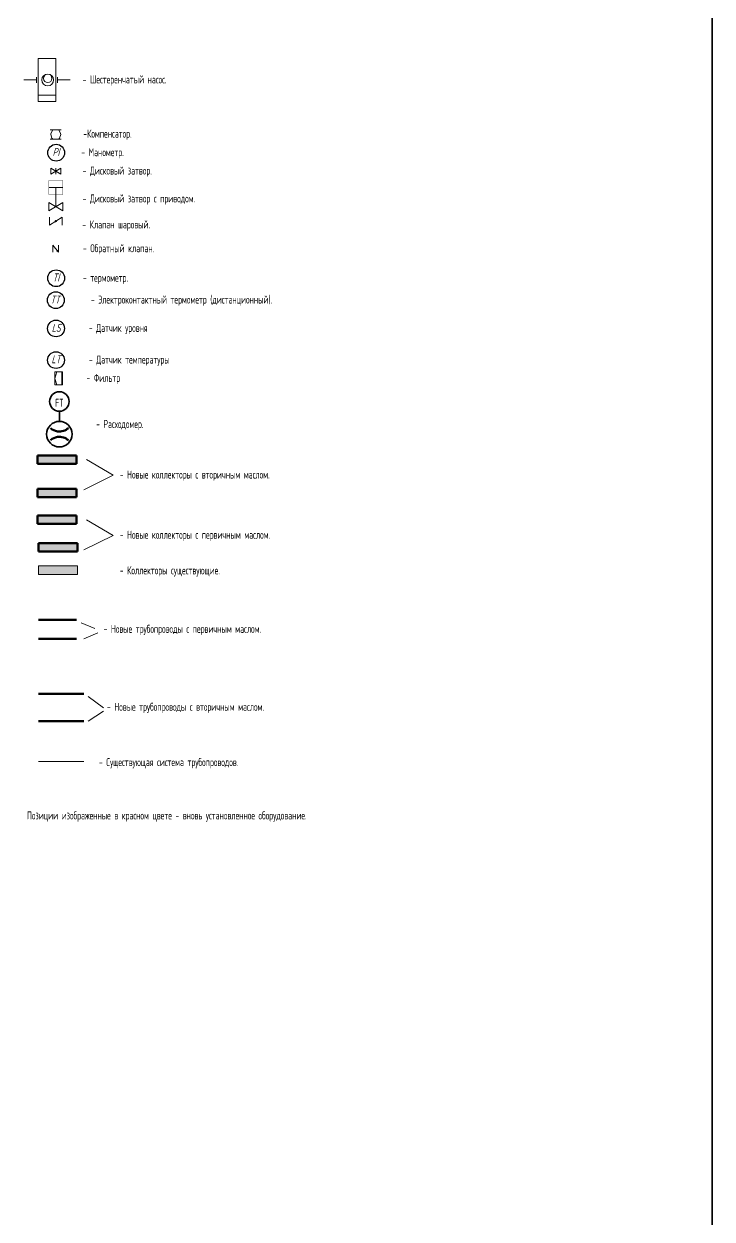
# Model space of a CAD drawing. Header units: millimetres. Extents: x -2281 to 17340, y -2563 to 4166.
# Drawn here: x 1461.9 to 1677, y 351 to 724.4 of the extents above; entities that cross this region are included whole.
import ezdxf

# ---------------------------------------------------------------- set-up
doc = ezdxf.new("R2010")
doc.units = ezdxf.units.MM
for name, pattern in [('K5LT32775', [0]), ('K5LT32776', [0]), ('K5LT32777', [0]), ('K5LT32781', [0]), ('K5LT32784', [0]), ('K5LT32786', [0]), ('K5LT32788', [0]), ('K5LT32797', [0]), ('K5LT32801', [0]), ('K5LT_BASIC', [0]), ('K5LT_THIN', [0]), ('K5LT_THIN_INCLUDED_TO_HATCHING', [0])]:
    doc.linetypes.add(name, pattern=pattern)
doc.layers.add('Системный слой', color=7, linetype='Continuous')
doc.styles.add('KTEXTSTYLE', font='GOST_AU.SHX', dxfattribs={"width": 0.96, "height": 5})

msp = doc.modelspace()

# ---------------------------------------------------------------- hatches: boundary and pattern name
at = {"layer": 'Системный слой', "true_color": 0x0000ff}
msp.add_hatch(color=5, dxfattribs=at).paths.add_polyline_path([(1478.31384, 589.55675), (1466.17298, 589.55675), (1466.17298, 586.93175), (1478.31384, 586.93175)])
at = {"layer": 'Системный слой', "true_color": 0x99ccff}
msp.add_hatch(color=151, dxfattribs=at).paths.add_polyline_path([(1478.31384, 579.12799), (1466.17298, 579.12799), (1466.17298, 576.50299), (1478.31384, 576.50299)])
at = {"layer": 'Системный слой', "true_color": 0xffc0cb}
msp.add_hatch(color=254, dxfattribs=at).paths.add_polyline_path([(1466.17298, 568.13783), (1478.31384, 568.13783), (1478.31384, 570.76283), (1466.17298, 570.76283)])
at = {"layer": 'Системный слой', "true_color": 0xcc99ff}
msp.add_hatch(color=191, dxfattribs=at).paths.add_polyline_path([(1466.49038, 559.56282), (1478.63124, 559.56282), (1478.63124, 562.18782), (1466.49038, 562.18782)])
at = {"layer": 'Системный слой', "true_color": 0xc0c0c0}
msp.add_hatch(color=9, dxfattribs=at).paths.add_polyline_path([(1466.49038, 552.4002), (1478.63124, 552.4002), (1478.63124, 555.0252), (1466.49038, 555.0252)])

# ---------------------------------------------------------------- linework, layer by layer
at = {"color": 5, "linetype": 'K5LT_BASIC', "lineweight": 35, "true_color": 0x0000ff}
msp.add_line((1677, 1183), (1677, 5), dxfattribs=at)
at = {"layer": 'Системный слой', "color": 7, "linetype": 'K5LT_THIN', "lineweight": 13}
for p, q in [((1466.3955, 700.15413), (1466.3955, 713.58484)), ((1466.3955, 713.58484), (1471.88245, 713.58484)), ((1471.88245, 713.58484), (1471.88245, 700.15413)), ((1461.91906, 706.84734), (1465.8795, 706.84734)), ((1465.8795, 705.92859), (1465.8795, 707.76609)), ((1472.39845, 705.92859), (1472.39845, 707.76609)), ((1476.35889, 706.84734), (1472.39845, 706.84734)), ((1471.88245, 702.04421), (1466.3955, 702.04421)), ((1471.88245, 700.15413), (1466.3955, 700.15413)), ((1469.69362, 673.28238), (1474.06862, 673.28238)), ((1471.88378, 667.26677), (1471.88112, 673.28238)), ((1474.07128, 665.95427), (1469.69628, 668.57927)), ((1469.69628, 665.95427), (1474.07128, 668.57927)), ((1469.69628, 668.57927), (1469.69628, 665.95427)), ((1474.07128, 668.57927), (1474.07128, 665.95427)), ((1481.47221, 588.24425), (1489.87034, 583.34048)), ((1489.87034, 583.34048), (1480.61325, 578.81549)), ((1481.47221, 569.45033), (1489.87034, 564.54656)), ((1489.87034, 564.54656), (1480.61325, 560.02158)), ((1479.82765, 537.22494), (1484.10337, 535.46176)), ((1480.61325, 532.26217), (1485.02182, 534.12428)), ((1482.02744, 514.24984), (1486.78852, 510.72312)), ((1482.02744, 506.55372), (1486.78852, 509.67193)), ((1466.49038, 493.94419), (1480.61325, 493.94419))]:
    msp.add_line(p, q, dxfattribs=at)
at = {"layer": 'Системный слой', "color": 7, "linetype": 'K5LT32776', "lineweight": 18}
for p, q in [((1471.87504, 691.23797), (1470.16004, 691.23797)), ((1470.93871, 691.23797), (1470.37274, 690.13325)), ((1471.87504, 691.23797), (1473.59004, 691.23797)), ((1472.81137, 691.23797), (1473.37735, 690.13325)), ((1471.87504, 688.31046), (1470.16004, 688.31046)), ((1470.37274, 690.13325), (1470.33651, 689.77275)), ((1470.33651, 689.77275), (1470.68043, 688.66803)), ((1470.68043, 688.66803), (1470.93871, 688.31046)), ((1471.87504, 688.31046), (1473.59004, 688.31046)), ((1473.06966, 688.66803), (1472.81137, 688.31046)), ((1473.41358, 689.77275), (1473.06966, 688.66803)), ((1473.37735, 690.13325), (1473.41358, 689.77275)), ((1469.90797, 661.53224), (1469.90797, 663.94341)), ((1469.90797, 661.53224), (1473.92658, 663.94341)), ((1469.90797, 661.53224), (1469.90797, 663.94341)), ((1469.90797, 661.53224), (1473.92658, 663.94341)), ((1473.92658, 661.53224), (1473.92658, 663.94341)), ((1473.92658, 661.53224), (1473.92658, 663.94341)), ((1471.59004, 615.62159), (1474.00121, 615.62159)), ((1471.59004, 611.60298), (1471.59004, 615.62159)), ((1472.23263, 615.62159), (1471.59004, 613.61228)), ((1472.23263, 611.60298), (1471.59004, 613.61228)), ((1473.75889, 615.62159), (1473.75889, 611.60298)), ((1474.00121, 615.62159), (1474.00121, 611.60298)), ((1474.00121, 611.60298), (1471.59004, 611.60298))]:
    msp.add_line(p, q, dxfattribs=at)
at = {"layer": 'Системный слой', "color": 7, "linetype": 'K5LT32786', "lineweight": 18}
for p, q in [((1470.3512, 679.29078), (1470.3512, 677.45328)), ((1470.3512, 679.29078), (1473.4137, 677.45328)), ((1473.4137, 679.29078), (1470.3512, 677.45328)), ((1471.88245, 679.26161), (1471.88245, 677.42411)), ((1473.4137, 679.29078), (1473.4137, 677.45328)), ((1470.93006, 653.01392), (1470.93006, 655.21892)), ((1470.93006, 655.21892), (1472.76756, 653.01392)), ((1472.76756, 653.01392), (1472.16485, 653.4346)), ((1472.76756, 653.01392), (1472.5109, 653.70265)), ((1472.76756, 653.01392), (1472.76756, 655.21892))]:
    msp.add_line(p, q, dxfattribs=at)
at = {"layer": 'Системный слой', "color": 191, "linetype": 'K5LT32797', "lineweight": 35, "true_color": 0xbf7fff}
msp.add_line((1473.01629, 600.1884), (1473.01629, 603.34697), dxfattribs=at)
at = {"layer": 'Системный слой', "color": 5, "linetype": 'K5LT32775', "lineweight": 50, "true_color": 0x0000ff}
for p, q in [((1466.17298, 589.55675), (1478.31384, 589.55675)), ((1466.17298, 589.55675), (1466.17298, 586.93175)), ((1478.31384, 586.93175), (1466.17298, 586.93175)), ((1478.31384, 589.55675), (1478.31384, 586.93175)), ((1466.49038, 515.03938), (1480.61325, 515.03938))]:
    msp.add_line(p, q, dxfattribs=at)
at = {"layer": 'Системный слой', "color": 151, "linetype": 'K5LT32788', "lineweight": 50, "true_color": 0x7fbfff}
for p, q in [((1466.17298, 579.12799), (1478.31384, 579.12799)), ((1466.17298, 579.12799), (1466.17298, 576.50299)), ((1478.31384, 579.12799), (1478.31384, 576.50299)), ((1478.31384, 576.50299), (1466.17298, 576.50299)), ((1466.49038, 506.55372), (1480.61325, 506.55372))]:
    msp.add_line(p, q, dxfattribs=at)
at = {"layer": 'Системный слой', "color": 6, "linetype": 'K5LT32801', "lineweight": 50, "true_color": 0xff00ff}
for p, q in [((1466.17298, 570.76283), (1478.31384, 570.76283)), ((1466.17298, 570.76283), (1466.17298, 568.13783)), ((1478.31384, 568.13783), (1466.17298, 568.13783)), ((1478.31384, 570.76283), (1478.31384, 568.13783)), ((1466.49038, 538.17689), (1478.31384, 538.17689))]:
    msp.add_line(p, q, dxfattribs=at)
at = {"layer": 'Системный слой', "color": 200, "linetype": 'K5LT32784', "lineweight": 50, "true_color": 0xbf00ff}
for p, q in [((1466.49038, 562.18782), (1478.63124, 562.18782)), ((1466.49038, 562.18782), (1466.49038, 559.56282)), ((1478.63124, 562.18782), (1478.63124, 559.56282)), ((1478.63124, 559.56282), (1466.49038, 559.56282))]:
    msp.add_line(p, q, dxfattribs=at)
at = {"layer": 'Системный слой', "color": 7, "linetype": 'K5LT_THIN_INCLUDED_TO_HATCHING', "lineweight": 13}
for p, q in [((1466.49038, 555.0252), (1478.63124, 555.0252)), ((1466.49038, 555.0252), (1466.49038, 552.4002)), ((1478.63124, 555.0252), (1478.63124, 552.4002)), ((1478.63124, 552.4002), (1466.49038, 552.4002))]:
    msp.add_line(p, q, dxfattribs=at)
at = {"layer": 'Системный слой', "color": 191, "linetype": 'K5LT32781', "lineweight": 50, "true_color": 0xbf7fff}
msp.add_line((1466.49038, 532.26217), (1478.31384, 532.26217), dxfattribs=at)
at = {"layer": 'Системный слой', "color": 7, "linetype": 'K5LT_THIN', "const_width": 0.11}
msp.add_lwpolyline([(1469.69539, 671.09489), (1474.07039, 671.09489), (1474.06408, 675.46988), (1469.68908, 675.46988)], close=True, dxfattribs=at)
at = {"layer": 'Системный слой', "color": 7, "linetype": 'K5LT_THIN', "lineweight": 13}
for centre, radius in [((1469.36276, 706.84734), 1.8375), ((1469.36276, 707.34923), 1.33562)]:
    msp.add_circle(centre, radius, dxfattribs=at)
at = {"layer": 'Системный слой', "color": 7, "linetype": 'K5LT32777', "lineweight": 25}
for centre in [(1471.99503, 684.12128), (1471.99503, 644.89628), (1471.90753, 638.07128), (1471.95635, 629.22756), (1471.95635, 619.33751)]:
    msp.add_circle(centre, 2.625, dxfattribs=at)
at = {"layer": 'Системный слой', "color": 7, "linetype": 'K5LT32776', "lineweight": 18}
msp.add_circle((1471.91727, 662.73783), 0.20093, dxfattribs=at)
msp.add_circle((1471.91727, 662.73783), 0.20093, dxfattribs=at)
at = {"layer": 'Системный слой', "color": 191, "linetype": 'K5LT32797', "lineweight": 35, "true_color": 0xbf7fff}
for centre, radius in [((1473.01629, 606.39933), 3.05236), ((1473.01629, 596.19468), 3.99372)]:
    msp.add_circle(centre, radius, dxfattribs=at)
at = {"layer": 'Системный слой', "color": 5, "linetype": 'K5LT32775', "lineweight": 50, "true_color": 0x0000ff}
for points in [[(1470.20608, 598.03421), (1470.84128, 597.51656), (1472.78215, 596.68076), (1474.93517, 597.27282), (1475.84335, 598.11333)], [(1470.20664, 594.35468), (1470.84169, 594.87252), (1472.7823, 595.70893), (1474.9355, 595.11753), (1475.84394, 594.2773)]]:
    msp.add_open_spline(points, degree=3, knots=[0, 0, 0, 0, 1.610495505, 4, 4, 4, 4], dxfattribs=at)

# ---------------------------------------------------------------- texts
at = {"layer": 'Системный слой', "color": 7, "char_height": 2.5, "attachment_point": 1, "style": 'KTEXTSTYLE'}
for s, insert in [('\\H3.5;\\W0.965;\\Q15;\\Q0;\\W0.715;\\H2.50;- Шестеренчатый насос.', (1480.26997, 708.26057)), ('\\H3.5;\\W0.965;\\Q15;\\Q0;\\W0.715;\\H2.50;-Компенсатор.', (1480.48356, 691.32182)), ('\\H3.5;\\W0.965;\\Q15;\\Q15;\\W0.765;\\H2.50;PI', (1470.89472, 685.62916)), ('\\H3.5;\\W0.965;\\Q15;\\Q0;\\W0.715;\\H2.50;- Манометр.', (1479.86023, 685.5345)), ('\\H3.5;\\W0.965;\\Q15;\\Q0;\\W0.715;\\H2.50; - Дисковый затвор.', (1479.16137, 679.78525)), ('\\H3.5;\\W0.965;\\Q15;\\Q0;\\W0.715;\\H2.50; - Дисковый затвор с приводом.', (1479.16137, 671.07927)), ('\\H3.5;\\W0.965;\\Q15;\\Q0;\\W0.715;\\H2.50;- Клапан шаровый.', (1480.17857, 662.94547)), ('\\H3.5;\\W0.965;\\Q15;\\Q0;\\W0.715;\\H2.50;- Обратный клапан.', (1480.39182, 655.52964)), ('\\H3.5;\\W0.965;\\Q15;\\Q15;\\W0.765;\\H2.50;TI', (1470.89472, 646.40416)), ('\\H3.5;\\W0.965;\\Q15;\\Q0;\\W0.715;\\H2.50;- термометр.', (1480.37379, 646.3095)), ('\\H3.5;\\W0.965;\\Q15;\\Q15;\\W0.765;\\H2.50;TT', (1470.19472, 639.49166)), ('\\H3.5;\\W0.965;\\Q15;\\Q0;\\W0.715;\\H2.50;- Электроконтактный термометр (дистанционный).', (1482.86434, 639.4845)), ('\\H3.5;\\W0.965;\\Q15;\\Q15;\\W0.765;\\H2.50;LS', (1470.59995, 630.66971)), ('\\H3.5;\\W0.965;\\Q15;\\Q0;\\W0.715;\\H2.50;- Датчик уровня', (1482.20915, 630.64078)), ('\\H3.5;\\W0.965;\\Q15;\\Q15;\\W0.765;\\H2.50;LT', (1470.51951, 620.84539)), ('\\H3.5;\\W0.965;\\Q15;\\Q0;\\W0.715;\\H2.50;- Датчик температуры', (1482.22587, 620.75074)), ('\\H3.5;\\W0.965;\\Q15;\\Q0;\\W0.715;\\H2.50;- Фильтр', (1481.47221, 615.02551)), ('\\H3.5;\\W0.965;\\Q15;\\Q0;\\W0.715;\\H2.50;FT', (1471.69337, 607.23073)), ('\\H3.5;\\W0.965;\\Q15;\\Q0;\\W0.715;\\H2.50;- Расходомер.', (1484.51253, 600.61333)), ('\\H3.5;\\W0.965;\\Q15;\\Q0;\\W0.715;\\H2.50;- Новые коллекторы с вторичным маслом.', (1491.88631, 584.81739)), ('\\H3.5;\\W0.965;\\Q15;\\Q0;\\W0.715;\\H2.50;- Новые коллекторы с первичным маслом.', (1491.88631, 566.02348)), ('\\H3.5;\\W0.965;\\Q15;\\Q0;\\W0.715;\\H2.50;- Коллекторы существующие.', (1491.88631, 554.9002)), ('\\H3.5;\\W0.965;\\Q15;\\Q0;\\W0.715;\\H2.50;- Новые трубопроводы с первичным маслом.', (1486.82436, 536.62428)), ('\\H3.5;\\W0.965;\\Q15;\\Q0;\\W0.715;\\H2.50;- Новые трубопроводы с вторичным маслом.', (1487.88631, 512.26407)), ('\\H3.5;\\W0.965;\\Q15;\\Q0;\\W0.715;\\H2.50;- Существующая система трубопроводов.', (1485.38899, 494.99403)), ('\\H3.5;\\W0.965;\\Q15;\\Q0;\\W0.715;\\H2.50;Позиции изображенные в красном цвете - вновь установленное оборудование.', (1462.8723, 478.32975))]:
    msp.add_mtext(s, dxfattribs=dict(at, insert=insert))

doc.saveas('drawing.dxf')
